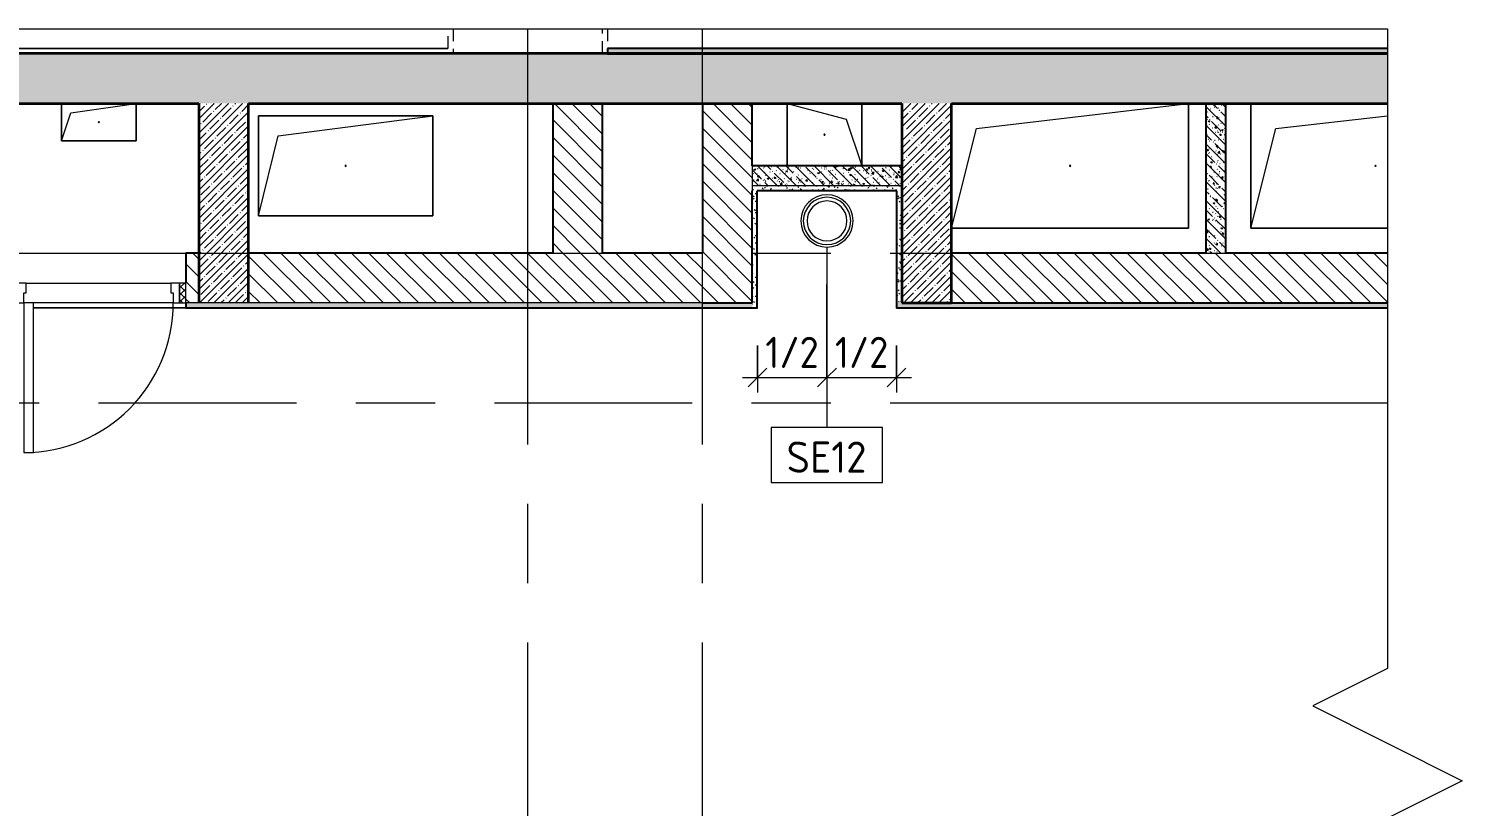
# Model space of a CAD drawing. Header units: millimetres. Extents: x 63482 to 319368, y -8553 to 29000.
# Drawn here: x 288951 to 294702, y 8881 to 12000 of the extents above; entities that cross this region are included whole.
import ezdxf

# ---------------------------------------------------------------- set-up
doc = ezdxf.new("R2010")
doc.units = ezdxf.units.MM
doc.linetypes.add('200_ШТРИХ__ш1_п0_6_', pattern=[80, 50, -30])
doc.linetypes.add('Осевая', pattern=[1587.5, 317.5, -238.125, 793.75, -238.125])
for name, color, linetype, lineweight in [('A-ANNO-DIMS', 7, 'Continuous', 9), ('A-ANNO-DIMS-50', 7, 'Continuous', 9), ('A-DETL-GENF', 7, 'Continuous', 9), ('A-DETL-MBND', 7, '200_ШТРИХ__ш1_п0_6_', 9), ('A-DOOR', 7, 'Continuous', 9), ('A-DOOR-1', 7, 'Continuous', 15), ('A-DOOR-FRAM', 7, 'Continuous', 15), ('A-DOOR-FRAM-1', 7, 'Continuous', 9), ('A-GENM', 7, 'Continuous', 9), ('A-WALL', 7, 'Continuous', 9), ('I-WALL', 7, 'Continuous', 9), ('P-SANR-FIXT-IDEN', 7, 'Continuous', 9), ('Оси', 7, 'Continuous', 9), ('Оси-2', 7, 'Осевая', 9)]:
    doc.layers.add(name, color=color, linetype=linetype, lineweight=lineweight)
for name, color, linetype, lineweight, true_color in [('A-WALL-1', 7, 'Continuous', 25, 0x3c3c3c), ('A-WALL-3', 7, 'Continuous', 35, 0x3c3c3c), ('A-WALL-FNSH-1', 7, 'Continuous', 15, 0x3c3c3c), ('P-SANR-FIXT-1', 7, 'Continuous', 15, 0x4994b4)]:
    doc.layers.add(name, color=color, linetype=linetype, lineweight=lineweight, true_color=true_color)
doc.styles.add('GOST Common', font='GOST_Common.ttf', dxfattribs={"height": 125})
doc.styles.add('ISOCPEUR', font='isocpeur.ttf', dxfattribs={"width": 0.9, "height": 125})
doc.dimstyles.new('ISO-2_5_0_9К_БОЛЬШОЙ', dxfattribs={"dimscale": 304.8, "dimtxt": 124.497647, "dimasz": 0.246063, "dimexe": 0.19685, "dimexo": 0.492126, "dimgap": 0, "dimtad": 1, "dimdec": 0, "dimrnd": 10, "dimzin": 0, "dimdsep": 46, "dimtxsty": 'ISOCPEUR', "dimblk1": 'OBLIQUE', "dimblk2": 'OBLIQUE', "dimsah": 1, "dimcen": 0.09, "dimdle": 0.19685, "dimazin": 0, "dimtfac": 1, "dimtdec": 4, "dimtix": 1, "dimtmove": 0, "dimatfit": 3, "dimfxl": 1, "dimtvp": 1, "dimtolj": 1, "dimtzin": 0, "dimarcsym": 2})
pattern_1 = [(135, (230493.37, 0), (-35.35534, -35.35534), [])]
pattern_2 = [(45, (230493.37, 0), (-28.512667, 28.512667), []), (45, (230521.88, 0), (-28.512667, 28.512667), [50.403, -10.081, 1.676, -8.404])]
pattern_3 = [(135, (230493.37, 0), (-37.717076, -37.717076), [53.34, -8.89, 1.778, -8.89]), (135, (230493.37, 37.694), (-37.717076, -37.717076), []), (50, (230493.37, 0), (63.763904, -5.57885), [6.668, -73.343]), (355, (230493.37, 0), (-12.334876, 66.869514), [5.334, -58.674]), (100.451, (230498.68, -0.465), (51.43036, 61.29098), [5.667, -62.332]), (46.184, (230493.37, 17.78), (94.87722, -14.71484), [10.001, -110.014]), (96.636, (230501.27, 16.55), (83.09115, 86.5993), [8.5, -93.497]), (351.184, (230493.37, 17.78), (83.09204, 86.59928), [8.001, -88.011]), (21, (230502.26, 13.335), (53.064487, -35.792726), [6.667, -73.342]), (326, (230502.26, 13.335), (21.63066, 64.46546), [5.334, -58.674]), (71.451, (230506.68, 10.35), (74.69646, 28.67237), [5.667, -62.332]), (37.5, (230493.368, 0), (1.080413, 29.594271), [1.676, -56.286, 1.676, -57.887, -58.896]), (37.5, (230493.368, 0), (1.080413, 29.594271), [-117.526, 1.676, -57.22]), (7.5, (230493.368, 0), (23.386368, 35.063507), [1.676, -32.283, 1.676, -54.953, -22.447]), (7.5, (230493.368, 0), (23.386368, 35.063507), [-90.589, 1.676, -20.771]), (327.5, (230473.543, 0), (47.456567, -2.005468), [1.676, -20.549, 1.676, -67.666, -92.012]), (327.5, (230473.543, 0), (47.456567, -2.005468), [-91.567, 1.676, -90.335]), (317.5, (230464.653, 0), (51.844948, 8.89904), [1.676, -27.216, 1.676, -44.374, -65.342]), (317.5, (230464.653, 0), (51.844948, 8.89904), [-74.943, 1.676, -63.665])]
pattern_4 = [(0, (230493.368, 0), (60.96, 15.24), [5.029, -40.691, 5.029, -40.691, -243.84]), (0, (230493.368, 0), (60.96, 15.24), [-91.44, 5.029, -86.411, 5.029, -40.691, -106.68]), (0, (230493.368, 0), (60.96, 15.24), [-228.6, 5.029, -25.451, 5.029, -71.171]), (120, (230516.228, 7.62), (-43.678227, 45.1729086), [5.029, -40.691, 5.029, -40.691, -243.84]), (120, (230516.228, 7.62), (-43.678227, 45.1729086), [-91.44, 5.029, -86.411, 5.029, -40.691, -106.68]), (120, (230516.228, 7.62), (-43.678227, 45.1729086), [-228.6, 5.029, -25.451, 5.029, -71.171]), (240, (230523.848, 38.1), (-17.281773, -60.4129086), [5.029, -40.691, 5.029, -40.691, -243.84]), (240, (230523.848, 38.1), (-17.281773, -60.4129086), [-91.44, 5.029, -86.411, 5.029, -40.691, -106.68]), (240, (230523.848, 38.1), (-17.281773, -60.4129086), [-228.6, 5.029, -25.451, 5.029, -71.171])]

# ---------------------------------------------------------------- blocks, each defined once
blk = doc.blocks.new('GM_Отверстие прямоугольное _в плите_ - Отверстие-21619835-Фрагмент 3_8')
at = {"layer": 'A-GENM'}
for p, q in [((-125, 150), (125, 150)), ((125, 150), (-125, 150)), ((-62.5, 87.5), (125, 150)), ((-125, -150), (-62.5, 87.5)), ((125, -150), (-125, -150)), ((-125, -150), (125, -150))]:
    blk.add_line(p, q, dxfattribs=at)
for start, end in [(360, 180), (180, 360)]:
    blk.add_arc((0, 0), 2.5, start, end, dxfattribs=at)
blk = doc.blocks.new('110_Дверь_СКБ_1Ст - д-18 700x2100h_Технический шкаф ЭОМ и СС-23257539-Фрагмент 3_8')
at = {"layer": 'A-DOOR'}
h = blk.add_hatch(dxfattribs=at)
h.set_pattern_fill('FP_88', color=256, style=0, pattern_type=2)
h.set_pattern_definition([(135, (1951.41, 164.685), (-14.14214, -14.14214), []), (225, (1951.41, 164.685), (14.14214, -14.14214), [])])
h.paths.add_polyline_path([(362.5, 100), (337.5, 100), (337.5, 20), (362.5, 20)])
at = {"layer": 'A-DOOR-FRAM-1'}
h = blk.add_hatch(dxfattribs=at)
h.set_pattern_fill('FP_89', color=256, style=0, pattern_type=2)
h.set_pattern_definition([(45, (-171.384, 164.685), (-14.1421, 14.1421), []), (135, (-171.384, 164.685), (-14.1421, -14.1421), [])])
h.paths.add_polyline_path([(-312.5, 100), (-337.5, 100), (-337.5, 20), (-312.5, 20)])
at = {"layer": 'A-DOOR'}
blk.add_arc((312.5, 100), 600, 90, 180, dxfattribs=at)
at = {"layer": 'A-DOOR-1'}
for p, q in [((312.5, 700), (272.5, 700)), ((272.5, 700), (272.5, 100)), ((312.5, 100), (312.5, 700)), ((272.5, 100), (312.5, 100))]:
    blk.add_line(p, q, dxfattribs=at)
at = {"layer": 'A-DOOR-FRAM'}
for p, q in [((-312.5, 100), (-337.5, 100)), ((-337.5, 100), (-337.5, 20)), ((-287.5, 100), (-312.5, 100)), ((-312.5, 100), (-312.5, 20)), ((-312.5, 20), (-312.5, 100)), ((-287.5, 60), (-287.5, 100)), ((-277.5, 60), (-287.5, 60)), ((-277.5, 20), (-277.5, 60)), ((312.5, 60), (302.5, 60)), ((302.5, 60), (302.5, 20)), ((312.5, 100), (312.5, 60)), ((337.5, 100), (312.5, 100)), ((337.5, 20), (337.5, 100)), ((362.5, 100), (337.5, 100)), ((337.5, 100), (337.5, 20)), ((362.5, 20), (362.5, 100)), ((-337.5, 20), (-312.5, 20)), ((-312.5, 20), (-277.5, 20)), ((302.5, 20), (337.5, 20)), ((337.5, 20), (362.5, 20))]:
    blk.add_line(p, q, dxfattribs=at)
at = {"layer": 'A-DOOR-FRAM-1'}
for p, q in [((-287.5, 100), (272.5, 100)), ((302.5, 20), (-277.5, 20))]:
    blk.add_line(p, q, dxfattribs=at)
blk = doc.blocks.new('GM_Отверстие прямоугольное _в плите_ - Отверстие-21620300-Фрагмент 3_8')
at = {"layer": 'A-GENM'}
for p, q in [((-150, -75), (-150, 75)), ((-150, 75), (-150, -75)), ((-112.5, 37.5), (150, 75)), ((150, 75), (150, -75)), ((150, -75), (150, 75)), ((-150, -75), (-112.5, 37.5)), ((150, -75), (-150, -75)), ((-150, -75), (150, -75))]:
    blk.add_line(p, q, dxfattribs=at)
for start, end in [(360, 180), (180, 360)]:
    blk.add_arc((0, 0), 2.5, start, end, dxfattribs=at)
blk = doc.blocks.new('GM_Отверстие прямоугольное _в плите_ - Отверстие-21955552-Фрагмент 3_8')
at = {"layer": 'A-GENM'}
for p, q in [((-350, -200), (-350, 200)), ((-350, 200), (350, 200)), ((350, 200), (-350, 200)), ((-350, 200), (-350, -200)), ((-270, 120), (350, 200)), ((350, 200), (350, -200)), ((350, -200), (350, 200)), ((-350, -200), (-270, 120)), ((350, -200), (-350, -200)), ((-350, -200), (350, -200))]:
    blk.add_line(p, q, dxfattribs=at)
for start, end in [(360, 180), (180, 360)]:
    blk.add_arc((0, 0), 2.5, start, end, dxfattribs=at)
blk = doc.blocks.new('GM_Отверстие прямоугольное _в плите_ - Отверстие-21990363-Фрагмент 3_8')
at = {"layer": 'A-GENM'}
for p, q in [((-375, 150), (475, 250)), ((475, 250), (475, -250)), ((475, -250), (475, 250)), ((-475, -250), (-375, 150)), ((475, -250), (-475, -250)), ((-475, -250), (475, -250))]:
    blk.add_line(p, q, dxfattribs=at)
for start, end in [(360, 180), (180, 360)]:
    blk.add_arc((0, 0), 2.5, start, end, dxfattribs=at)
blk = doc.blocks.new('GM_Отверстие прямоугольное _в плите_ - Отверстие-21955708-Фрагмент 3_8')
at = {"layer": 'A-GENM'}
for p, q in [((-500, -250), (-500, 250)), ((-500, 250), (-500, -250)), ((-400, 150), (48.5, 199.8)), ((-500, -250), (-400, 150)), ((48.5, -250), (-500, -250)), ((-500, -250), (48.5, -250))]:
    blk.add_line(p, q, dxfattribs=at)
for start, end in [(360, 180), (180, 360)]:
    blk.add_arc((0, 0), 2.5, start, end, dxfattribs=at)
blk = doc.blocks.new('фонтанчик - Round_ Metal-30696552-Фрагмент 3_8')
at = {"layer": 'P-SANR-FIXT-1'}
for radius, start, end in [(105, 360, 180), (95, 0, 180), (80, 360, 180), (105, 180, 360), (95, 180, 360), (80, 180, 360)]:
    blk.add_arc((0, 0), radius, start, end, dxfattribs=at)
blk = doc.blocks.new('DET_L_Линия разрыва - М100-31030873-Фрагмент 3_8')
at = {"layer": 'A-DETL-GENF'}
for p, q in [((2715.7, -300), (3015.7, 300)), ((3015.7, 300), (3165.7, 0)), ((0, 0), (2565.7, 0)), ((2565.7, 0), (2715.7, -300)), ((3165.7, 0), (5731.4, 0))]:
    blk.add_line(p, q, dxfattribs=at)
blk = doc.blocks.new('DET_L_Линия разрыва - М100-31024083-Фрагмент 3_8')
at = {"layer": 'A-DETL-GENF'}
blk.add_line((14294.7, 0), (27989.4, 0), dxfattribs=at)
blk = doc.blocks.new('DIMBLOCK61-Фрагмент 3_8')
at = {"layer": 'A-ANNO-DIMS-50'}
for p, q in [((292153.4, 10974), (292153.4, 10540.9)), ((292153.4, 10600.9), (292153.4, 10974)), ((291874.4, 10729), (291874.4, 10540.9)), ((291874.4, 10600.9), (291874.4, 10729)), ((291814.4, 10600.9), (292153.4, 10600.9))]:
    blk.add_line(p, q, dxfattribs=at)
at = {"layer": 'A-ANNO-DIMS-50', "lineweight": 20}
for p, q in [((291874.4, 10600.9), (291836.9, 10563.4)), ((291874.4, 10600.9), (291911.9, 10638.4)), ((292153.4, 10600.9), (292115.9, 10563.4)), ((292153.4, 10600.9), (292190.9, 10638.4))]:
    blk.add_line(p, q, dxfattribs=at)
at = {"layer": 'A-ANNO-DIMS-50', "color": 0, "insert": (291906.1, 10764.2), "char_height": 125, "width": 258.572, "attachment_point": 1, "line_spacing_factor": 1.149209, "style": 'ISOCPEUR'}
blk.add_mtext('1/2', dxfattribs=at)
blk = doc.blocks.new('_Oblique')
at = {"color": 0, "linetype": 'ByBlock', "lineweight": -2}
blk.add_line((-0.5, -0.5), (0.5, 0.5), dxfattribs=at)
blk = doc.blocks.new('DIMBLOCK62-Фрагмент 3_8')
at = {"layer": 'A-ANNO-DIMS-50'}
for p, q in [((292153.4, 10974), (292153.4, 10540.9)), ((292153.4, 10600.9), (292153.4, 10974)), ((292432.4, 10729.5), (292432.4, 10540.9)), ((292432.4, 10600.9), (292432.4, 10729.5)), ((292153.4, 10600.9), (292492.4, 10600.9))]:
    blk.add_line(p, q, dxfattribs=at)
at = {"layer": 'A-ANNO-DIMS-50', "lineweight": 20}
for p, q in [((292153.4, 10600.9), (292115.9, 10563.4)), ((292153.4, 10600.9), (292190.9, 10638.4)), ((292432.4, 10600.9), (292394.9, 10563.4)), ((292432.4, 10600.9), (292469.9, 10638.4))]:
    blk.add_line(p, q, dxfattribs=at)
at = {"layer": 'A-ANNO-DIMS-50', "color": 0, "insert": (292185.1, 10764.2), "char_height": 125, "width": 258.572, "attachment_point": 1, "line_spacing_factor": 1.149209, "style": 'ISOCPEUR'}
blk.add_mtext('1/2', dxfattribs=at)
blk = doc.blocks.new('М_сантехническая_рамка1 - В рамке-30590747-Фрагмент 3_8')
at = {"layer": 'P-SANR-FIXT-IDEN'}
for p, q in [((4.29, 2.24), (-4.64, 2.24)), ((-4.64, 2.24), (-4.64, -2.18)), ((4.29, -2.18), (4.29, 2.24)), ((-4.64, -2.18), (4.29, -2.18))]:
    blk.add_line(p, q, dxfattribs=at)

msp = doc.modelspace()

# ---------------------------------------------------------------- hatches: boundary and pattern name
at = {"layer": 'I-WALL'}
h = msp.add_hatch(dxfattribs=at)
h.set_pattern_fill('FP_10', color=256, style=0, pattern_type=2)
h.set_pattern_definition(pattern_4)
h.paths.add_polyline_path([(294401.8, 11900), (294401.8, 11920), (291273.4, 11920), (291273.4, 11900), (293024.9, 11900)])
h = msp.add_hatch(dxfattribs=at)
h.set_pattern_fill('FP_3', color=256, style=0, pattern_type=2)
h.set_pattern_definition(pattern_2)
h.paths.add_polyline_path([(291653.4, 11700), (294401.8, 11700), (294401.8, 11900), (285253.4, 11900), (285253.4, 11700), (291253.4, 11700)])
h = msp.add_hatch(dxfattribs=at)
h.set_pattern_fill('FP_3', color=256, style=0, pattern_type=2)
h.set_pattern_definition(pattern_2)
h.paths.add_polyline_path([(289833.4, 10900), (289833.4, 11700), (289633.4, 11700), (289633.4, 10900)])
h = msp.add_hatch(dxfattribs=at)
h.set_pattern_fill('FP_20', color=256, style=0, pattern_type=2)
h.set_pattern_definition(pattern_1)
h.paths.add_polyline_path([(291053.4, 11100), (291253.4, 11100), (291253.4, 11700), (291053.4, 11700)])
h = msp.add_hatch(dxfattribs=at)
h.set_pattern_fill('FP_20', color=256, style=0, pattern_type=2)
h.set_pattern_definition(pattern_1)
h.paths.add_polyline_path([(291853.4, 10900), (291853.4, 11700), (291653.4, 11700), (291653.4, 10900)])
h = msp.add_hatch(dxfattribs=at)
h.set_pattern_fill('FP_3', color=256, style=0, pattern_type=2)
h.set_pattern_definition(pattern_2)
h.paths.add_polyline_path([(292653.4, 10900), (292653.4, 11700), (292453.4, 11700), (292453.4, 10900)])
h = msp.add_hatch(dxfattribs=at)
h.set_pattern_fill('FP_4', color=256, style=0, pattern_type=2)
h.set_pattern_definition(pattern_3)
h.paths.add_polyline_path([(293753.4, 11100), (293753.4, 11700), (293673.4, 11700), (293673.4, 11100)])
h = msp.add_hatch(dxfattribs=at)
h.set_pattern_fill('FP_4', color=256, style=0, pattern_type=2)
h.set_pattern_definition(pattern_3)
h.paths.add_polyline_path([(292123.9, 11370), (292453.4, 11370), (292453.4, 11450), (291853.4, 11450), (291853.4, 11370), (291898.7, 11370)])
h = msp.add_hatch(dxfattribs=at)
h.set_pattern_fill('FP_10', color=256, style=0, pattern_type=2)
h.set_pattern_definition(pattern_4)
h.paths.add_polyline_path([(292432.4, 11350), (292433.4, 11350), (292433.4, 11370), (291853.4, 11370), (291853.4, 11350), (292349.2, 11350)])
h = msp.add_hatch(dxfattribs=at)
h.set_pattern_fill('FP_10', color=256, style=0, pattern_type=2)
h.set_pattern_definition(pattern_4)
h.paths.add_polyline_path([(291853.4, 10880), (291873.4, 10880), (291873.4, 11350), (291853.4, 11350), (291853.4, 10900)])
h = msp.add_hatch(dxfattribs=at)
h.set_pattern_fill('FP_10', color=256, style=0, pattern_type=2)
h.set_pattern_definition(pattern_4)
h.paths.add_polyline_path([(292453.4, 10900), (292453.4, 11370), (292433.4, 11370), (292433.4, 10900)])
h = msp.add_hatch(dxfattribs=at)
h.set_pattern_fill('FP_20', color=256, style=0, pattern_type=2)
h.set_pattern_definition(pattern_1)
h.paths.add_polyline_path([(289633.4, 10900), (289633.4, 11100), (289581.2, 11100), (289581.2, 10900)])
h.paths.add_polyline_path([(288881.2, 10900), (288881.2, 11100), (288701.2, 11100), (288701.2, 10900)])
h.paths.add_polyline_path([(286241.2, 10900), (286241.2, 11100), (286193.4, 11100), (286193.4, 10900)])
h.paths.add_polyline_path([(291653.4, 10900), (291653.4, 11100), (289833.4, 11100), (289833.4, 10900), (291222.9, 10900)])
h.paths.add_polyline_path([(287121.2, 10900), (287121.2, 11100), (286941.2, 11100), (286941.2, 10900)])
h.paths.add_polyline_path([(287821.2, 10900), (288001.2, 10900), (288001.2, 11100), (287821.2, 11100), (287821.2, 10980)])
h.paths.add_polyline_path([(285993.4, 10900), (285993.4, 11100), (282403.4, 11100), (282403.4, 10900), (285816.9, 10900)])
h.paths.add_polyline_path([(282203.4, 10900), (282203.4, 11100), (275253.4, 11100), (275253.4, 10900), (280410.9, 10900)])
h = msp.add_hatch(dxfattribs=at)
h.set_pattern_fill('FP_20', color=256, style=0, pattern_type=2)
h.set_pattern_definition(pattern_1)
h.paths.add_polyline_path([(293024.9, 10900), (293253.4, 10900), (293253.4, 11100), (292653.4, 11100), (292653.4, 10900)])
h = msp.add_hatch(dxfattribs=at)
h.set_pattern_fill('FP_20', color=256, style=0, pattern_type=2)
h.set_pattern_definition(pattern_1)
h.paths.add_polyline_path([(294401.8, 10900), (294401.8, 11100), (293253.4, 11100), (293253.4, 10900)])
h = msp.add_hatch(dxfattribs=at)
h.set_pattern_fill('FP_10', color=256, style=0, pattern_type=2)
h.set_pattern_definition(pattern_4)
h.paths.add_polyline_path([(285816.9, 10880), (286241.2, 10880), (286241.2, 10900), (272873.4, 10900), (272873.4, 10880), (284014.9, 10880)])
h.paths.add_polyline_path([(288001.2, 10880), (288001.2, 10900), (287821.2, 10900), (287821.2, 10880)])
h.paths.add_polyline_path([(291853.4, 10880), (291853.4, 10900), (289581.2, 10900), (289581.2, 10880), (291222.9, 10880)])
h.paths.add_polyline_path([(287121.2, 10880), (287121.2, 10900), (286941.2, 10900), (286941.2, 10880)])
h.paths.add_polyline_path([(288701.2, 10880), (288881.2, 10880), (288881.2, 10900), (288701.2, 10900)])
h = msp.add_hatch(dxfattribs=at)
h.set_pattern_fill('FP_10', color=256, style=0, pattern_type=2)
h.set_pattern_definition(pattern_4)
h.paths.add_polyline_path([(293024.9, 10880), (294401.8, 10880), (294401.8, 10900), (292433.4, 10900), (292433.4, 10880)])

# ---------------------------------------------------------------- linework, layer by layer
at = {"layer": 'A-DETL-MBND'}
for p, q in [((290633.4, 11920), (290633.4, 11999.8)), ((290653.4, 11999.8), (290653.4, 11900)), ((291253.4, 11900), (291253.4, 11999.8)), ((291273.4, 11999.8), (291273.4, 11920)), ((285273.4, 11920), (290633.4, 11920))]:
    msp.add_line(p, q, dxfattribs=at)
at = {"layer": 'A-WALL'}
for p, q in [((291853.4, 11450), (291853.4, 11350)), ((292453.4, 11370), (291853.4, 11370)), ((293673.4, 11100), (293753.4, 11100)), ((289633.4, 10900), (289581.2, 10900)), ((291653.4, 10900), (289633.4, 10900))]:
    msp.add_line(p, q, dxfattribs=at)
at = {"layer": 'A-WALL-1'}
for p, q in [((291273.4, 11920), (291273.4, 11900)), ((294401.8, 11920), (291273.4, 11920)), ((291053.4, 11700), (291053.4, 11100)), ((291253.4, 11100), (291253.4, 11700)), ((291653.4, 11700), (291653.4, 11100)), ((291853.4, 11450), (291853.4, 11700)), ((293673.4, 11700), (293673.4, 11100)), ((293753.4, 11100), (293753.4, 11700)), ((292453.4, 11450), (291853.4, 11450)), ((291853.4, 10900), (291853.4, 11350)), ((291873.4, 10880), (291873.4, 11350)), ((292433.4, 11350), (291873.4, 11350)), ((292433.4, 10880), (292433.4, 11350)), ((289633.4, 11100), (289581.2, 11100)), ((289581.2, 11100), (289581.2, 10980)), ((291053.4, 11100), (289833.4, 11100)), ((291653.4, 11100), (291253.4, 11100)), ((293673.4, 11100), (292653.4, 11100)), ((294401.8, 11100), (293753.4, 11100)), ((289581.2, 10900), (289581.2, 10880)), ((289581.2, 10880), (291873.4, 10880)), ((291653.4, 10900), (291853.4, 10900)), ((292433.4, 10880), (294401.8, 10880)), ((292653.4, 10900), (294401.8, 10900))]:
    msp.add_line(p, q, dxfattribs=at)
at = {"layer": 'A-WALL-3'}
for p, q in [((294401.8, 11900), (285253.4, 11900)), ((291273.4, 11900), (294401.8, 11900)), ((286193.4, 11700), (289633.4, 11700)), ((289633.4, 11700), (289633.4, 10900)), ((289833.4, 10900), (289833.4, 11700)), ((289833.4, 11700), (292453.4, 11700)), ((292453.4, 11700), (292453.4, 10900)), ((292653.4, 10900), (292653.4, 11700)), ((292653.4, 11700), (294401.8, 11700)), ((292453.4, 10900), (292653.4, 10900))]:
    msp.add_line(p, q, dxfattribs=at)
at = {"layer": 'A-WALL-FNSH-1'}
for p, q in [((290632.4, 11921), (285273.4, 11921)), ((285273.4, 11920), (290632.4, 11920)), ((290632.4, 11920), (290632.4, 11921)), ((294401.8, 11921), (291273.4, 11921)), ((291273.4, 11921), (291273.4, 11920)), ((291874.4, 11349), (292432.4, 11349)), ((291874.4, 10879), (291874.4, 11349)), ((292432.4, 10879.5), (292432.4, 11350)), ((289581.2, 10880), (289581.2, 10879)), ((289581.2, 10879), (291874.4, 10879)), ((292432.4, 10879.5), (294401.8, 10879.5)), ((294401.8, 10880.5), (292433.4, 10880.5))]:
    msp.add_line(p, q, dxfattribs=at)
at = {"layer": 'I-WALL'}
for p, q in [((288881.2, 11100), (289581.2, 11100)), ((289581.2, 10880), (288971.2, 10880)), ((289581.2, 10879), (288971.2, 10879))]:
    msp.add_line(p, q, dxfattribs=at)
at = {"layer": 'P-SANR-FIXT-IDEN'}
msp.add_line((292153.4, 11124), (292153.4, 10400.8), dxfattribs=at)
at = {"layer": 'Оси'}
for p, q in [((290953.4, 10749.8), (290953.4, 11999.8)), ((291653.4, 10749.8), (291653.4, 11999.8)), ((293151.8, 12000), (294401.8, 12000)), ((293151.8, 11100), (294401.8, 11100)), ((293151.8, 10500), (294401.8, 10500))]:
    msp.add_line(p, q, dxfattribs=at)
at = {"layer": 'Оси-2'}
for p, q in [((266451.1, 12000), (293151.8, 12000)), ((266451.1, 11100), (293151.8, 11100)), ((290953.4, 6601.2), (290953.4, 10749.8)), ((291653.4, 6601.2), (291653.4, 10749.8)), ((266451.1, 10500), (293151.8, 10500))]:
    msp.add_line(p, q, dxfattribs=at)

# ---------------------------------------------------------------- block references
at = {"layer": 'A-DETL-GENF'}
msp.add_blockref('DET_L_Линия разрыва - М100-31024083-Фрагмент 3_8', (266412.5, 11999.8), dxfattribs=at)
at = {"layer": 'A-DETL-GENF', "rotation": 269.9999999999999}
msp.add_blockref('DET_L_Линия разрыва - М100-31030873-Фрагмент 3_8', (294401.8, 11999.8), dxfattribs=at)
at = {"layer": 'A-DOOR', "rotation": 180}
msp.add_blockref('110_Дверь_СКБ_1Ст - д-18 700x2100h_Технический шкаф ЭОМ и СС-23257539-Фрагмент 3_8', (289243.7, 11000), dxfattribs=at)
at = {"layer": 'A-GENM'}
for name, p in [('GM_Отверстие прямоугольное _в плите_ - Отверстие-21620300-Фрагмент 3_8', (289232.6, 11625)), ('GM_Отверстие прямоугольное _в плите_ - Отверстие-21990363-Фрагмент 3_8', (293128.4, 11450)), ('GM_Отверстие прямоугольное _в плите_ - Отверстие-21955708-Фрагмент 3_8', (294353.4, 11450)), ('GM_Отверстие прямоугольное _в плите_ - Отверстие-21955552-Фрагмент 3_8', (290222.6, 11450))]:
    msp.add_blockref(name, p, dxfattribs=at)
at = {"layer": 'A-GENM', "rotation": 270}
msp.add_blockref('GM_Отверстие прямоугольное _в плите_ - Отверстие-21619835-Фрагмент 3_8', (292143.4, 11575), dxfattribs=at)
at = {"layer": 'P-SANR-FIXT-1'}
msp.add_blockref('фонтанчик - Round_ Metal-30696552-Фрагмент 3_8', (292153.4, 11229), dxfattribs=at)
at = {"layer": 'P-SANR-FIXT-IDEN', "xscale": 49.99999999999998, "yscale": 49.99999999999998, "zscale": 49.99999999999998}
msp.add_blockref('М_сантехническая_рамка1 - В рамке-30590747-Фрагмент 3_8', (292162, 10288.8), dxfattribs=at)

# ---------------------------------------------------------------- texts
at = {"layer": 'P-SANR-FIXT-IDEN', "insert": (291991, 10344.2), "char_height": 125, "width": 412.869, "attachment_point": 1, "style": 'GOST Common'}
msp.add_mtext('SE12', dxfattribs=at)

# ---------------------------------------------------------------- dimensions: what is measured, and where the dimension line sits
at = {"layer": 'A-ANNO-DIMS'}
for base, p1, p2, override, picture, middle in [((292153.4, 10600.9), (291874.4, 10879), (292153.4, 11124), {"dimpost": '<>', "dimfxl": 371.30299}, 'DIMBLOCK61-Фрагмент 3_8', (292013.9, 10663.4)), ((292432.4, 10600.9), (292153.4, 11124), (292432.4, 10879.5), {"dimpost": '<>', "dimfxl": 370.973262}, 'DIMBLOCK62-Фрагмент 3_8', (292292.9, 10663.4))]:
    dim = msp.add_linear_dim(base=base, p1=p1, p2=p2, text='1/2', dimstyle='ISO-2_5_0_9К_БОЛЬШОЙ', override=override, dxfattribs=at)
    dim.commit()
    dim.dimension.update_dxf_attribs({"geometry": picture, "text_midpoint": middle})

doc.saveas('drawing.dxf')
